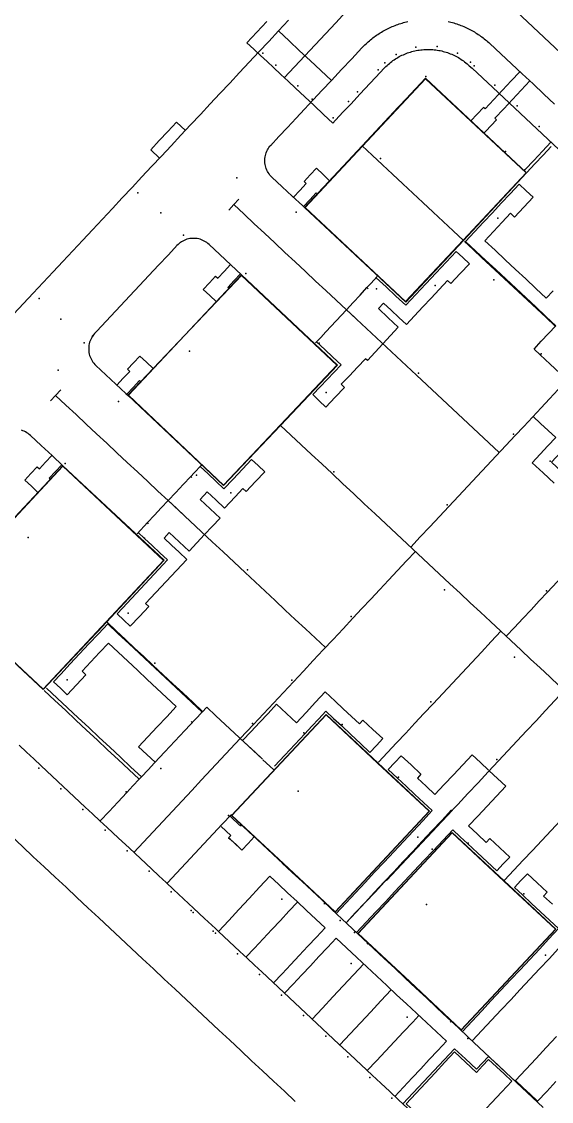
# Model space of a CAD drawing. Extents: x 0 to 368707, y -1 to 358204.
# Drawn here: x 368300.5 to 368335.6, y 357723.8 to 357795.4 of the extents above; entities that cross this region are included whole.
import ezdxf

# ---------------------------------------------------------------- set-up
doc = ezdxf.new("R2010")
doc.units = 0
doc.header["$MEASUREMENT"] = 0
for name, color, linetype in [('3D_LINES', 3, 'Continuous'), ('3D_Points', 1, 'Continuous'), ('PLOTS EXTERNAL LEVEL', 6, 'Continuous'), ('PLOTS FFL', 5, 'Continuous')]:
    doc.layers.add(name, color=color, linetype=linetype)

msp = doc.modelspace()

# ---------------------------------------------------------------- linework, layer by layer
at = {"layer": '3D_LINES'}
for points in [[(368317.89, 357791.638, 53.395), (368318.57, 357792.366, 53.393), (368319.251, 357793.094, 53.396), (368319.931, 357793.821, 53.394), (368320.611, 357794.549, 53.409), (368321.292, 357795.277, 53.413), (368321.972, 357796.005, 53.415)], [(368333.257, 357796.02, 53.757), (368333.985, 357795.338, 53.734), (368334.714, 357794.657, 53.751), (368335.443, 357793.976, 53.745), (368336.171, 357793.295, 53.74)], [(368316.726, 357795.372, 53.38), (368316.066, 357794.666, 53.376), (368315.406, 357793.96, 53.374), (368315.864, 357793.532, 53.372), (368316.322, 357793.104, 53.374), (368316.746, 357792.708, 53.371), (368317.17, 357792.312, 53.391), (368317.657, 357791.856, 53.396), (368318.144, 357791.401, 53.395), (368318.631, 357790.946, 53.405), (368319.249, 357790.368, 53.426), (368319.867, 357789.79, 53.428), (368320.486, 357789.211, 53.43), (368321.104, 357788.633, 53.426), (368321.28, 357788.821, 53.422), (368321.792, 357789.37, 53.433), (368322.305, 357789.918, 53.425), (368322.893, 357790.547, 53.441), (368323.576, 357791.277, 53.498), (368324.259, 357792.008, 53.487), (368324.481, 357792.246, 53.504), (368324.55, 357792.318, 53.501), (368324.621, 357792.388, 53.488), (368324.693, 357792.456, 53.487), (368324.768, 357792.523, 53.487), (368324.843, 357792.588, 53.499), (368324.921, 357792.651, 53.509), (368325, 357792.711, 53.515), (368325.08, 357792.77, 53.545), (368325.162, 357792.827, 53.549), (368325.246, 357792.882, 53.541), (368325.33, 357792.935, 53.541), (368325.416, 357792.985, 53.532), (368325.503, 357793.034, 53.531), (368325.592, 357793.08, 53.539), (368325.681, 357793.124, 53.545), (368325.772, 357793.166, 53.541), (368325.863, 357793.206, 53.539), (368325.956, 357793.243, 53.529), (368326.049, 357793.278, 53.533), (368326.143, 357793.31, 53.532), (368326.238, 357793.341, 53.536), (368326.334, 357793.368, 53.602), (368326.431, 357793.394, 53.602), (368326.528, 357793.417, 53.605), (368326.625, 357793.438, 53.609), (368326.723, 357793.456, 53.614), (368326.822, 357793.471, 53.628), (368326.921, 357793.485, 53.633), (368327.02, 357793.495, 53.63), (368327.119, 357793.504, 53.63), (368327.219, 357793.51, 53.63), (368327.318, 357793.513, 53.64), (368327.418, 357793.514, 53.643), (368327.518, 357793.512, 53.644), (368327.617, 357793.508, 53.646), (368327.717, 357793.502, 53.648), (368327.816, 357793.492, 53.654), (368327.915, 357793.481, 53.654), (368328.014, 357793.467, 53.693), (368328.112, 357793.45, 53.691), (368328.21, 357793.432, 53.695), (368328.308, 357793.41, 53.7), (368328.405, 357793.386, 53.701), (368328.501, 357793.36, 53.694), (368328.596, 357793.332, 53.692), (368328.691, 357793.301, 53.692), (368328.785, 357793.267, 53.693), (368328.878, 357793.232, 53.691), (368328.971, 357793.194, 53.679), (368329.062, 357793.154, 53.7), (368329.152, 357793.111, 53.708), (368329.241, 357793.066, 53.707), (368329.329, 357793.02, 53.71), (368329.416, 357792.97, 53.715), (368329.502, 357792.919, 53.716), (368329.586, 357792.866, 53.718), (368329.669, 357792.81, 53.72), (368329.75, 357792.753, 53.72), (368329.83, 357792.693, 53.722), (368329.909, 357792.632, 53.723), (368329.986, 357792.568, 53.723), (368330.061, 357792.503, 53.729), (368330.135, 357792.436, 53.729), (368330.317, 357792.266, 53.734), (368331.002, 357791.625, 53.737), (368331.686, 357790.985, 53.744), (368332.417, 357790.302, 53.763), (368333.147, 357789.619, 53.773), (368333.878, 357788.936, 53.76), (368334.608, 357788.254, 53.77), (368335.339, 357787.571, 53.784), (368336.069, 357786.888, 53.801)], [(368318.166, 357795.448, 53.379), (368317.503, 357794.738, 53.376), (368318.204, 357794.083, 53.372), (368318.905, 357793.427, 53.395), (368319.606, 357792.771, 53.392), (368320.308, 357792.116, 53.398), (368321.009, 357791.46, 53.423), (368321.679, 357792.177, 53.423), (368322.35, 357792.894, 53.422), (368323.02, 357793.611, 53.499), (368323.088, 357793.683, 53.513), (368323.158, 357793.754, 53.509), (368323.229, 357793.824, 53.506), (368323.301, 357793.892, 53.506), (368323.373, 357793.959, 53.499), (368323.448, 357794.025, 53.497), (368323.523, 357794.09, 53.5), (368323.599, 357794.154, 53.5), (368323.676, 357794.216, 53.496), (368323.754, 357794.277, 53.501), (368323.834, 357794.337, 53.51), (368323.914, 357794.395, 53.507), (368323.995, 357794.452, 53.509), (368324.077, 357794.508, 53.52), (368324.16, 357794.562, 53.524), (368324.244, 357794.615, 53.53), (368324.329, 357794.666, 53.53), (368324.414, 357794.717, 53.532), (368324.501, 357794.765, 53.532), (368324.588, 357794.813, 53.532), (368324.676, 357794.858, 53.532), (368324.765, 357794.903, 53.54), (368324.854, 357794.946, 53.537), (368324.944, 357794.987, 53.547), (368325.035, 357795.027, 53.548), (368325.127, 357795.065, 53.548), (368325.219, 357795.102, 53.536), (368325.312, 357795.138, 53.536), (368325.405, 357795.171, 53.548), (368325.499, 357795.204, 53.549), (368325.593, 357795.234, 53.549), (368325.688, 357795.263, 53.547), (368325.783, 357795.291, 53.559), (368325.879, 357795.317, 53.57), (368325.975, 357795.341, 53.569), (368326.072, 357795.364, 53.568)], [(368328.728, 357795.366, 53.727), (368328.825, 357795.343, 53.727), (368328.921, 357795.319, 53.727), (368329.016, 357795.293, 53.726), (368329.112, 357795.265, 53.729), (368329.207, 357795.236, 53.728), (368329.301, 357795.206, 53.734), (368329.395, 357795.174, 53.735), (368329.488, 357795.14, 53.736), (368329.581, 357795.105, 53.735), (368329.673, 357795.068, 53.734), (368329.765, 357795.03, 53.73), (368329.855, 357794.99, 53.726), (368329.946, 357794.948, 53.727), (368330.035, 357794.906, 53.727), (368330.124, 357794.861, 53.725), (368330.212, 357794.816, 53.725), (368330.299, 357794.769, 53.729), (368330.386, 357794.72, 53.729), (368330.471, 357794.67, 53.721), (368330.556, 357794.618, 53.72), (368330.64, 357794.566, 53.722), (368330.723, 357794.511, 53.722), (368330.806, 357794.456, 53.721), (368330.887, 357794.399, 53.721), (368330.967, 357794.341, 53.721), (368331.046, 357794.281, 53.717), (368331.125, 357794.22, 53.726), (368331.202, 357794.158, 53.724), (368331.278, 357794.095, 53.723), (368331.353, 357794.03, 53.723), (368331.428, 357793.964, 53.72), (368331.501, 357793.897, 53.722), (368332.215, 357793.229, 53.739), (368332.929, 357792.561, 53.758), (368333.644, 357791.893, 53.759), (368334.358, 357791.225, 53.748), (368335.072, 357790.558, 53.757), (368335.787, 357789.89, 53.753)], [(368299.986, 357776.002, 53.139), (368300.626, 357776.687, 53.144), (368301.266, 357777.371, 53.148), (368301.921, 357778.071, 53.143), (368302.575, 357778.771, 53.122), (368303.23, 357779.472, 53.145), (368303.885, 357780.172, 53.167), (368304.539, 357780.872, 53.189), (368305.194, 357781.572, 53.262), (368305.848, 357782.272, 53.242), (368306.503, 357782.973, 53.24), (368307.158, 357783.673, 53.265), (368307.812, 357784.373, 53.273), (368308.458, 357785.064, 53.274), (368309.104, 357785.755, 53.279), (368309.75, 357786.446, 53.297), (368310.396, 357787.137, 53.296), (368311.042, 357787.828, 53.374), (368311.688, 357788.519, 53.374), (368312.334, 357789.21, 53.361), (368312.981, 357789.901, 53.357), (368313.627, 357790.592, 53.349), (368314.273, 357791.283, 53.34), (368314.919, 357791.974, 53.357), (368315.565, 357792.665, 53.37), (368316.211, 357793.356, 53.374), (368316.857, 357794.047, 53.373), (368317.503, 357794.738, 53.376)], [(368327.23, 357791.599, 53.654), (368326.633, 357790.96, 53.613), (368326.035, 357790.32, 53.566), (368325.438, 357789.681, 53.555), (368324.84, 357789.042, 53.535), (368324.243, 357788.403, 53.53), (368323.645, 357787.764, 53.513), (368323.047, 357787.125, 53.526), (368323.717, 357786.498, 53.525), (368324.387, 357785.872, 53.55), (368325.057, 357785.246, 53.575), (368325.727, 357784.62, 53.581), (368326.397, 357783.993, 53.619), (368327.067, 357783.367, 53.655), (368327.736, 357782.741, 53.67), (368328.406, 357782.115, 53.659), (368329.076, 357781.488, 53.652), (368329.746, 357780.862, 53.643), (368330.344, 357781.501, 53.619), (368330.941, 357782.14, 53.625), (368331.539, 357782.78, 53.617), (368332.136, 357783.419, 53.602), (368332.734, 357784.058, 53.67), (368333.331, 357784.697, 53.69), (368333.929, 357785.336, 53.632)], [(368333.486, 357792.04, 53.757), (368332.91, 357791.424, 53.762), (368332.333, 357790.807, 53.755), (368331.757, 357790.191, 53.719), (368331.18, 357789.574, 53.7), (368331.071, 357789.676, 53.692), (368330.656, 357789.232, 53.68), (368330.241, 357788.788, 53.672)], [(368316.964, 357787.134, 53.414), (368317.531, 357787.74, 53.4), (368318.098, 357788.346, 53.418), (368318.664, 357788.952, 53.419), (368319.231, 357789.558, 53.424), (368319.797, 357790.164, 53.424), (368320.403, 357790.812, 53.421), (368321.009, 357791.46, 53.423)], [(368331.128, 357787.98, 53.629), (368331.23, 357788.09, 53.636), (368331.589, 357788.473, 53.647), (368331.947, 357788.857, 53.656), (368331.838, 357788.959, 53.659), (368332.414, 357789.576, 53.723), (368332.991, 357790.193, 53.762), (368333.567, 357790.809, 53.75), (368334.144, 357791.426, 53.745)], [(368311.337, 357788.143, 53.374), (368310.748, 357788.694, 53.342), (368310.179, 357788.085, 53.309), (368309.61, 357787.477, 53.302), (368309.042, 357786.868, 53.299), (368309.63, 357786.317, 53.297)], [(368333.785, 357785.498, 53.655), (368333.833, 357785.548, 53.66), (368334.403, 357786.159, 53.696), (368334.974, 357786.769, 53.723), (368335.544, 357787.379, 53.814)], [(368319.226, 357783.035, 53.597), (368319.089, 357783.163, 53.596), (368318.416, 357783.791, 53.594), (368317.744, 357784.42, 53.479), (368317.071, 357785.049, 53.433), (368317.001, 357785.119, 53.434), (368316.937, 357785.192, 53.435), (368316.877, 357785.27, 53.434), (368316.822, 357785.352, 53.435), (368316.773, 357785.437, 53.419), (368316.729, 357785.525, 53.418), (368316.692, 357785.615, 53.414), (368316.66, 357785.708, 53.396), (368316.635, 357785.803, 53.391), (368316.615, 357785.899, 53.391), (368316.603, 357785.997, 53.391), (368316.596, 357786.095, 53.391), (368316.596, 357786.193, 53.391), (368316.602, 357786.291, 53.39), (368316.615, 357786.388, 53.391), (368316.634, 357786.484, 53.412), (368316.659, 357786.579, 53.412), (368316.691, 357786.672, 53.412), (368316.728, 357786.763, 53.413), (368316.772, 357786.851, 53.414), (368316.821, 357786.936, 53.414), (368316.875, 357787.018, 53.413), (368316.935, 357787.096, 53.413), (368316.999, 357787.17, 53.408)], [(368333.943, 357785.351, 53.629), (368334.48, 357785.926, 53.682), (368335.017, 357786.5, 53.728), (368335.554, 357787.075, 53.819)], [(368319.152, 357783.104, 53.597), (368319.575, 357783.557, 53.603), (368319.999, 357784.01, 53.592), (368320.072, 357783.941, 53.591), (368320.481, 357784.38, 53.581), (368320.891, 357784.818, 53.557), (368320.453, 357785.228, 53.567), (368320.015, 357785.638, 53.564), (368319.605, 357785.199, 53.559), (368319.195, 357784.761, 53.558), (368319.341, 357784.624, 53.569), (368318.918, 357784.172, 53.591), (368318.494, 357783.719, 53.597)], [(368335.691, 357777.53, 53.788), (368335.231, 357777.038, 53.775), (368334.553, 357777.672, 53.76), (368333.875, 357778.306, 53.651), (368333.197, 357778.94, 53.661), (368332.519, 357779.573, 53.648), (368331.841, 357780.207, 53.655), (368331.164, 357780.841, 53.613), (368331.737, 357781.454, 53.626), (368332.31, 357782.068, 53.615), (368332.863, 357782.658, 53.602), (368333.129, 357782.41, 53.606), (368333.743, 357783.067, 53.739), (368334.358, 357783.725, 53.753), (368333.896, 357784.156, 53.742), (368333.435, 357784.588, 53.697), (368332.844, 357783.956, 53.674), (368332.254, 357783.325, 53.602), (368331.663, 357782.693, 53.615), (368331.072, 357782.061, 53.624), (368330.482, 357781.43, 53.618), (368329.891, 357780.798, 53.642), (368330.556, 357780.177, 53.627), (368331.22, 357779.556, 53.638), (368331.884, 357778.935, 53.647), (368332.548, 357778.314, 53.653), (368333.212, 357777.693, 53.655), (368333.877, 357777.072, 53.652), (368334.541, 357776.451, 53.698), (368335.205, 357775.831, 53.724), (368335.869, 357775.21, 53.727)], [(368314.206, 357782.868, 53.36), (368314.547, 357783.233, 53.391), (368314.889, 357783.598, 53.397)], [(368322.008, 357776.258, 53.588), (368322.556, 357775.746, 53.567), (368323.103, 357775.234, 53.573), (368322.55, 357775.752, 53.567), (368321.996, 357776.27, 53.593), (368321.319, 357776.903, 53.612), (368320.642, 357777.536, 53.591), (368319.965, 357778.169, 53.56), (368319.287, 357778.802, 53.479), (368318.61, 357779.435, 53.532), (368317.933, 357780.068, 53.549), (368317.256, 357780.701, 53.56), (368316.579, 357781.334, 53.555), (368315.902, 357781.967, 53.445), (368315.225, 357782.6, 53.425), (368314.547, 357783.233, 53.391)], [(368315.059, 357778.58, 53.449), (368314.34, 357779.251, 53.433), (368313.622, 357779.923, 53.359), (368312.904, 357780.595, 53.343), (368312.83, 357780.659, 53.345), (368312.752, 357780.719, 53.345), (368312.67, 357780.773, 53.344), (368312.585, 357780.822, 53.342), (368312.497, 357780.866, 53.339), (368312.407, 357780.903, 53.34), (368312.314, 357780.935, 53.34), (368312.219, 357780.96, 53.337), (368312.122, 357780.979, 53.336), (368312.025, 357780.992, 53.338), (368311.927, 357780.998, 53.33), (368311.829, 357780.998, 53.331), (368311.731, 357780.991, 53.33), (368311.634, 357780.979, 53.329), (368311.537, 357780.959, 53.329), (368311.443, 357780.934, 53.325), (368311.35, 357780.902, 53.33), (368311.34, 357780.898, 53.33), (368311.259, 357780.865, 53.332), (368311.171, 357780.821, 53.332), (368311.086, 357780.772, 53.332), (368311.022, 357780.729, 53.332), (368311.005, 357780.717, 53.332), (368310.927, 357780.657, 53.33), (368310.853, 357780.593, 53.33), (368310.784, 357780.523, 53.331)], [(368305.153, 357774.5, 53.202), (368305.783, 357775.173, 53.196), (368306.412, 357775.847, 53.195), (368307.041, 357776.52, 53.218), (368307.671, 357777.193, 53.238), (368308.3, 357777.866, 53.342), (368308.93, 357778.54, 53.341), (368309.559, 357779.213, 53.321), (368310.189, 357779.886, 53.323), (368310.818, 357780.56, 53.331)], [(368323.976, 357778.388, 53.594), (368324.628, 357777.779, 53.592), (368325.279, 357777.17, 53.6), (368325.93, 357776.561, 53.616), (368326.599, 357777.276, 53.601), (368327.267, 357777.991, 53.586), (368327.935, 357778.706, 53.597), (368328.604, 357779.421, 53.599), (368329.272, 357780.135, 53.636), (368329.71, 357779.726, 53.629), (368330.149, 357779.316, 53.634), (368329.534, 357778.659, 53.607), (368328.919, 357778.001, 53.598), (368328.7, 357778.206, 53.601), (368328.146, 357777.613, 53.599), (368327.603, 357777.032, 53.598), (368327.06, 357776.451, 53.613), (368326.516, 357775.87, 53.628), (368325.973, 357775.289, 53.611), (368325.468, 357775.761, 53.615), (368324.963, 357776.234, 53.612), (368324.458, 357776.706, 53.6), (368324.116, 357776.341, 53.602), (368324.774, 357775.726, 53.635), (368325.431, 357775.112, 53.63), (368324.919, 357774.564, 53.636), (368324.407, 357774.016, 53.586), (368323.9, 357773.462, 53.569), (368323.394, 357772.909, 53.491), (368323.272, 357773.023, 53.489), (368322.736, 357772.46, 53.487), (368322.2, 357771.897, 53.483), (368321.664, 357771.334, 53.45), (368321.882, 357771.127, 53.455), (368321.261, 357770.475, 53.464), (368320.641, 357769.823, 53.453), (368320.206, 357770.237, 53.449), (368319.771, 357770.65, 53.449), (368320.256, 357771.16, 53.452), (368320.72, 357771.648, 53.47), (368321.185, 357772.136, 53.475), (368321.649, 357772.624, 53.482), (368321.109, 357773.129, 53.466), (368320.568, 357773.635, 53.453), (368320.028, 357774.14, 53.452)], [(368329.819, 357780.794, 53.64), (368330.396, 357780.254, 53.634), (368330.973, 357779.715, 53.629), (368331.551, 357779.175, 53.648), (368332.128, 357778.635, 53.649), (368332.745, 357778.058, 53.655), (368333.363, 357777.481, 53.639), (368333.981, 357776.903, 53.652), (368334.598, 357776.326, 53.697), (368335.216, 357775.749, 53.723), (368335.833, 357775.171, 53.718)], [(368314.986, 357778.648, 53.451), (368314.562, 357778.195, 53.434), (368314.139, 357777.742, 53.438), (368314.212, 357777.674, 53.44), (368313.802, 357777.236, 53.437), (368313.393, 357776.797, 53.439), (368312.954, 357777.207, 53.447), (368312.516, 357777.617, 53.435), (368312.926, 357778.055, 53.436), (368313.335, 357778.493, 53.434), (368313.481, 357778.357, 53.447), (368313.905, 357778.81, 53.433), (368314.328, 357779.263, 53.433)], [(368323.435, 357777.662, 53.588), (368323.362, 357777.731, 53.591), (368323.618, 357778.004, 53.587), (368324.045, 357778.461, 53.596)], [(368321.996, 357776.27, 53.592), (368322.451, 357776.757, 53.579), (368322.907, 357777.244, 53.552), (368323.362, 357777.731, 53.59)], [(368320.642, 357774.797, 53.479), (368321.325, 357775.528, 53.539), (368322.008, 357776.258, 53.587), (368322.669, 357775.64, 53.566), (368323.331, 357775.022, 53.581), (368323.992, 357774.403, 53.59), (368324.654, 357773.785, 53.597), (368325.315, 357773.167, 53.61), (368325.976, 357772.548, 53.623), (368326.638, 357771.93, 53.625), (368327.323, 357771.289, 53.625), (368328.008, 357770.649, 53.63), (368328.693, 357770.008, 53.655), (368329.378, 357769.368, 53.661), (368330.064, 357768.727, 53.79), (368330.749, 357768.087, 53.803), (368331.434, 357767.446, 53.812), (368332.119, 357766.806, 53.819)], [(368338.075, 357770.248, 53.718), (368337.427, 357770.854, 53.72), (368336.779, 357771.46, 53.722), (368336.131, 357772.066, 53.721), (368335.482, 357772.672, 53.711), (368334.834, 357773.278, 53.715), (368334.423, 357773.663, 53.7), (368334.904, 357774.178, 53.706), (368335.386, 357774.693, 53.711), (368335.867, 357775.208, 53.727)], [(368305.342, 357774.7, 53.209), (368305.277, 357774.626, 53.206), (368305.217, 357774.548, 53.204), (368305.163, 357774.467, 53.202), (368305.114, 357774.382, 53.202), (368305.071, 357774.294, 53.203), (368305.033, 357774.203, 53.201), (368305.002, 357774.11, 53.197), (368304.976, 357774.015, 53.201), (368304.974, 357774.005, 53.201), (368304.957, 357773.919, 53.201), (368304.945, 357773.821, 53.254), (368304.938, 357773.723, 53.254), (368304.938, 357773.625, 53.253), (368304.945, 357773.527, 53.253), (368304.958, 357773.43, 53.254), (368304.977, 357773.334, 53.253), (368305.002, 357773.239, 53.253), (368305.034, 357773.146, 53.255), (368305.072, 357773.055, 53.258), (368305.115, 357772.967, 53.256), (368305.164, 357772.882, 53.257), (368305.219, 357772.801, 53.257), (368305.279, 357772.723, 53.265), (368305.344, 357772.649, 53.265), (368305.413, 357772.58, 53.265), (368306.078, 357771.959, 53.365), (368306.742, 357771.337, 53.422), (368307.407, 357770.716, 53.446), (368307.568, 357770.565, 53.445)], [(368320.642, 357774.797, 53.48), (368320.301, 357774.432, 53.454), (368319.959, 357774.067, 53.452)], [(368307.462, 357770.665, 53.447), (368307.885, 357771.118, 53.445), (368308.309, 357771.571, 53.447), (368308.382, 357771.502, 53.443), (368308.791, 357771.941, 53.423), (368309.201, 357772.379, 53.408), (368308.763, 357772.789, 53.418), (368308.325, 357773.198, 53.404), (368307.915, 357772.76, 53.422), (368307.505, 357772.322, 53.415), (368307.651, 357772.186, 53.426), (368307.228, 357771.733, 53.433), (368306.804, 357771.28, 53.427)], [(368336.599, 357771.598, 53.73), (368336.028, 357770.987, 53.726), (368335.457, 357770.376, 53.722), (368334.886, 357769.766, 53.788), (368334.316, 357769.155, 53.792), (368333.745, 357768.544, 53.798), (368333.174, 357767.934, 53.793), (368332.547, 357767.264, 53.818), (368331.921, 357766.593, 53.817), (368331.294, 357765.923, 53.801), (368330.668, 357765.253, 53.828), (368330.042, 357764.583, 53.802), (368329.415, 357763.913, 53.81), (368328.789, 357763.243, 53.801), (368328.158, 357762.568, 53.798), (368327.526, 357761.893, 53.782), (368326.895, 357761.218, 53.823), (368326.264, 357760.542, 53.829)], [(368302.407, 357770.223, 53.24), (368302.748, 357770.588, 53.231), (368303.09, 357770.953, 53.221)], [(368310.197, 357763.624, 53.616), (368310.745, 357763.112, 53.611), (368311.293, 357762.6, 53.609), (368310.745, 357763.112, 53.611), (368310.197, 357763.624, 53.616), (368309.52, 357764.257, 53.523), (368308.843, 357764.89, 53.518), (368308.166, 357765.523, 53.439), (368307.489, 357766.156, 53.438), (368306.811, 357766.79, 53.45), (368306.134, 357767.423, 53.44), (368305.457, 357768.056, 53.436), (368304.78, 357768.689, 53.368), (368304.103, 357769.322, 53.324), (368303.425, 357769.955, 53.24), (368302.748, 357770.588, 53.231)], [(368334.361, 357769.203, 53.794), (368334.86, 357768.737, 53.8), (368335.359, 357768.27, 53.79), (368335.858, 357767.803, 53.798), (368335.338, 357767.247, 53.803), (368334.818, 357766.691, 53.802), (368334.298, 357766.134, 53.811), (368335.021, 357765.458, 53.847), (368335.745, 357764.781, 53.844)], [(368303.235, 357765.93, 53.643), (368302.517, 357766.602, 53.5), (368301.798, 357767.274, 53.397), (368301.08, 357767.945, 53.362), (368301.006, 357768.01, 53.36), (368300.928, 357768.069, 53.352), (368300.847, 357768.124, 53.352), (368300.762, 357768.173, 53.351), (368300.674, 357768.216, 53.337), (368300.583, 357768.254, 53.322), (368300.49, 357768.285, 53.315)], [(368336.094, 357751.352, 53.795), (368335.461, 357751.944, 53.809), (368334.827, 357752.536, 53.81), (368334.194, 357753.128, 53.824), (368333.561, 357753.72, 53.826), (368332.889, 357754.348, 53.827), (368332.217, 357754.977, 53.824), (368331.545, 357755.605, 53.826), (368330.873, 357756.233, 53.818), (368330.201, 357756.862, 53.829), (368329.529, 357757.49, 53.826), (368328.857, 357758.118, 53.829), (368328.148, 357758.781, 53.832), (368327.439, 357759.444, 53.822), (368326.73, 357760.107, 53.808), (368326.021, 357760.769, 53.812), (368325.312, 357761.432, 53.765), (368324.603, 357762.095, 53.706), (368323.894, 357762.758, 53.585), (368323.185, 357763.421, 53.59), (368322.476, 357764.084, 53.6), (368321.767, 357764.746, 53.63), (368321.058, 357765.409, 53.619), (368320.374, 357766.049, 53.603), (368319.69, 357766.688, 53.551), (368319.006, 357767.328, 53.54), (368318.322, 357767.967, 53.51), (368317.638, 357768.607, 53.489)], [(368303.161, 357766, 53.643), (368302.744, 357765.554, 53.643), (368302.328, 357765.108, 53.641), (368302.401, 357765.04, 53.641), (368301.991, 357764.602, 53.598), (368301.581, 357764.164, 53.55), (368301.143, 357764.573, 53.55), (368300.705, 357764.983, 53.533), (368301.114, 357765.421, 53.576), (368301.524, 357765.86, 53.606), (368301.67, 357765.723, 53.619), (368302.087, 357766.169, 53.605), (368302.504, 357766.614, 53.495)], [(368336.277, 357765.515, 53.846), (368335.57, 357766.177, 53.797), (368336.21, 357766.861, 53.811)], [(368308.216, 357761.506, 53.645), (368308.628, 357761.122, 53.639), (368309.138, 357760.645, 53.639), (368309.648, 357760.168, 53.648), (368310.158, 357759.691, 53.638), (368309.563, 357759.054, 53.631), (368308.967, 357758.417, 53.653), (368308.372, 357757.78, 53.625), (368307.777, 357757.143, 53.633), (368307.181, 357756.506, 53.63), (368306.817, 357756.116, 53.653), (368307.255, 357755.707, 53.639), (368307.693, 357755.297, 53.64), (368308.308, 357755.954, 53.631), (368308.923, 357756.612, 53.633), (368308.703, 357756.817, 53.633), (368309.385, 357757.546, 53.637), (368310.067, 357758.275, 53.654), (368310.749, 357759.004, 53.667), (368311.43, 357759.733, 53.691), (368310.929, 357760.202, 53.643), (368310.428, 357760.671, 53.612), (368309.927, 357761.139, 53.608), (368310.268, 357761.504, 53.605), (368310.926, 357760.89, 53.625), (368311.584, 357760.275, 53.639), (368312.096, 357760.822, 53.623), (368312.608, 357761.37, 53.613), (368313.12, 357761.918, 53.504), (368313.632, 357762.466, 53.493), (368312.975, 357763.081, 53.486), (368312.318, 357763.695, 53.485), (368312.792, 357764.203, 53.484), (368313.365, 357763.668, 53.498), (368313.939, 357763.132, 53.492), (368314.289, 357763.506, 53.478), (368314.639, 357763.881, 53.469), (368315.151, 357764.429, 53.47), (368315.37, 357764.224, 53.468), (368315.985, 357764.881, 53.486), (368316.599, 357765.539, 53.497), (368316.161, 357765.948, 53.501), (368315.723, 357766.358, 53.497), (368315.114, 357765.707, 53.488), (368314.505, 357765.055, 53.465), (368313.896, 357764.404, 53.461), (368313.368, 357764.898, 53.458), (368312.839, 357765.391, 53.474), (368312.311, 357765.885, 53.458)], [(368311.77, 357765.159, 53.478), (368311.697, 357765.228, 53.462), (368311.91, 357765.455, 53.457), (368312.38, 357765.958, 53.46)], [(368310.197, 357763.625, 53.616), (368310.697, 357764.159, 53.554), (368311.197, 357764.693, 53.485), (368311.697, 357765.228, 53.46)], [(368308.831, 357762.164, 53.618), (368309.286, 357762.651, 53.615), (368309.741, 357763.138, 53.621), (368310.197, 357763.625, 53.616), (368310.924, 357762.944, 53.603), (368311.652, 357762.264, 53.607), (368312.38, 357761.584, 53.563), (368313.108, 357760.903, 53.614), (368313.835, 357760.223, 53.626), (368314.563, 357759.543, 53.679), (368315.291, 357758.862, 53.695), (368315.956, 357758.24, 53.694), (368316.621, 357757.618, 53.684), (368317.287, 357756.996, 53.666), (368317.952, 357756.374, 53.709), (368318.617, 357755.753, 53.811), (368319.282, 357755.131, 53.825), (368319.948, 357754.509, 53.83), (368320.613, 357753.887, 53.835)], [(368332.581, 357754.637, 53.826), (368333.128, 357755.223, 53.827), (368333.676, 357755.808, 53.813), (368334.224, 357756.394, 53.81), (368334.771, 357756.98, 53.813), (368335.319, 357757.566, 53.81), (368335.959, 357758.251, 53.806), (368336.599, 357758.935, 53.81), (368337.24, 357759.62, 53.835), (368337.88, 357760.305, 53.83), (368338.52, 357760.99, 53.825), (368339.16, 357761.674, 53.828), (368339.8, 357762.359, 53.832)], [(368308.904, 357762.095, 53.618), (368308.831, 357762.164, 53.619), (368308.148, 357761.433, 53.646)], [(368312.445, 357749.616, 53.809), (368312.749, 357749.941, 53.809), (368313.364, 357749.366, 53.824), (368313.979, 357748.792, 53.852), (368314.593, 357748.217, 53.859), (368315.208, 357747.642, 53.855), (368315.823, 357747.067, 53.853), (368316.438, 357746.492, 53.829), (368315.951, 357746.948, 53.845), (368315.464, 357747.403, 53.853), (368314.977, 357747.858, 53.854), (368315.413, 357748.325, 53.851), (368315.85, 357748.792, 53.851), (368316.511, 357749.499, 53.852), (368317.172, 357750.206, 53.84), (368317.833, 357750.913, 53.843), (368318.494, 357751.62, 53.86), (368319.151, 357752.323, 53.858), (368319.807, 357753.025, 53.831), (368320.464, 357753.727, 53.836), (368321.121, 357754.43, 53.822), (368321.777, 357755.132, 53.838), (368322.434, 357755.835, 53.82), (368323.025, 357756.466, 53.834), (368323.615, 357757.098, 53.844), (368324.206, 357757.73, 53.815), (368324.797, 357758.362, 53.81), (368325.387, 357758.994, 53.81), (368325.978, 357759.625, 53.799), (368326.569, 357760.257, 53.808)], [(368299.98, 357752.926, 53.65), (368300.659, 357752.292, 53.686), (368301.293, 357751.699, 53.66), (368301.927, 357751.106, 53.654), (368302.525, 357751.745, 53.651), (368303.122, 357752.384, 53.645), (368303.72, 357753.023, 53.649), (368304.317, 357753.663, 53.674), (368304.915, 357754.302, 53.678), (368305.512, 357754.941, 53.676), (368306.11, 357755.58, 53.661), (368305.512, 357754.941, 53.676), (368304.915, 357754.302, 53.678), (368304.317, 357753.663, 53.674), (368303.72, 357753.023, 53.649), (368303.122, 357752.384, 53.645), (368302.525, 357751.745, 53.651), (368301.927, 357751.106, 53.654), (368301.257, 357751.732, 53.66), (368300.587, 357752.358, 53.688), (368299.917, 357752.985, 53.65)], [(368309.338, 357746.292, 53.871), (368308.79, 357746.805, 53.873), (368308.242, 357747.317, 53.86), (368308.857, 357747.974, 53.853), (368309.471, 357748.632, 53.842), (368310.102, 357749.307, 53.845), (368310.733, 357749.981, 53.7), (368310.091, 357750.581, 53.713), (368309.449, 357751.181, 53.717), (368308.807, 357751.782, 53.703), (368308.166, 357752.382, 53.688), (368307.524, 357752.982, 53.684), (368306.882, 357753.582, 53.671), (368306.24, 357754.182, 53.674), (368305.659, 357753.56, 53.666), (368305.078, 357752.939, 53.66), (368304.497, 357752.317, 53.661), (368304.753, 357752.078, 53.661), (368304.138, 357751.421, 53.646), (368303.523, 357750.763, 53.645), (368303.067, 357751.19, 53.656), (368302.61, 357751.617, 53.649), (368303.096, 357752.136, 53.645), (368303.716, 357752.8, 53.652), (368304.337, 357753.464, 53.658), (368304.958, 357754.128, 53.678), (368305.578, 357754.792, 53.672), (368306.199, 357755.456, 53.659), (368306.893, 357754.807, 53.661), (368307.587, 357754.158, 53.665), (368308.281, 357753.509, 53.7), (368308.975, 357752.86, 53.695), (368309.669, 357752.212, 53.713), (368310.363, 357751.563, 53.711), (368311.057, 357750.914, 53.701), (368311.751, 357750.265, 53.692), (368312.445, 357749.616, 53.807)], [(368306.16, 357755.56, 53.661), (368306.767, 357754.993, 53.674), (368307.374, 357754.426, 53.658), (368307.98, 357753.859, 53.673), (368308.587, 357753.291, 53.702), (368309.194, 357752.724, 53.702), (368309.851, 357752.11, 53.711), (368310.508, 357751.496, 53.709), (368311.165, 357750.881, 53.7), (368311.822, 357750.267, 53.69), (368312.479, 357749.653, 53.808)], [(368332.228, 357754.966, 53.824), (368331.586, 357754.28, 53.823), (368330.945, 357753.593, 53.825), (368330.303, 357752.907, 53.825), (368329.661, 357752.22, 53.835), (368329.019, 357751.534, 53.857), (368328.378, 357750.848, 53.86), (368327.736, 357750.161, 53.846), (368327.132, 357749.516, 53.839), (368326.529, 357748.87, 53.834), (368325.926, 357748.225, 53.818), (368325.322, 357747.58, 53.826), (368324.719, 357746.934, 53.845), (368324.116, 357746.289, 53.851)], [(368302, 357751.038, 53.658), (368302.698, 357750.385, 53.654), (368303.396, 357749.732, 53.671), (368304.094, 357749.08, 53.769), (368304.792, 357748.427, 53.793), (368305.49, 357747.774, 53.808), (368306.188, 357747.122, 53.833), (368306.887, 357746.469, 53.821), (368307.585, 357745.817, 53.84), (368308.283, 357745.164, 53.837), (368308.43, 357745.321, 53.852), (368307.731, 357745.974, 53.838), (368307.033, 357746.626, 53.821), (368306.335, 357747.279, 53.829), (368305.637, 357747.932, 53.81), (368304.939, 357748.584, 53.793), (368304.241, 357749.237, 53.763), (368303.543, 357749.889, 53.672), (368302.845, 357750.542, 53.652), (368302.147, 357751.195, 53.658)], [(368317.249, 357746.042, 53.834), (368317.916, 357746.756, 53.842), (368318.583, 357747.469, 53.846), (368319.25, 357748.183, 53.834), (368319.714, 357748.679, 53.854), (368320.179, 357749.176, 53.837), (368320.643, 357749.673, 53.839), (368321.154, 357749.195, 53.837), (368321.666, 357748.717, 53.834), (368322.298, 357748.126, 53.845), (368322.93, 357747.535, 53.83), (368323.561, 357746.944, 53.834), (368323.987, 357747.4, 53.828), (368324.413, 357747.856, 53.82), (368323.756, 357748.47, 53.825), (368323.098, 357749.085, 53.843), (368322.861, 357748.831, 53.842), (368322.327, 357749.331, 53.838), (368321.792, 357749.83, 53.828), (368321.258, 357750.33, 53.847), (368320.6, 357750.945, 53.826), (368319.964, 357750.264, 53.827), (368319.328, 357749.584, 53.826), (368318.692, 357748.903, 53.851), (368318.034, 357749.518, 53.827), (368317.377, 357750.132, 53.848), (368316.813, 357749.53, 53.85), (368316.25, 357748.927, 53.852), (368315.686, 357748.324, 53.85), (368315.123, 357747.722, 53.854)], [(368324.66, 357738.455, 53.8), (368325.334, 357739.176, 53.831), (368326.007, 357739.896, 53.813), (368326.68, 357740.616, 53.842), (368327.353, 357741.336, 53.833), (368328.027, 357742.056, 53.838), (368328.7, 357742.777, 53.841), (368329.373, 357743.497, 53.832), (368330.047, 357744.217, 53.828), (368330.72, 357744.937, 53.832), (368331.393, 357745.657, 53.841), (368332.067, 357746.378, 53.848), (368332.69, 357747.044, 53.851), (368333.312, 357747.71, 53.85), (368333.935, 357748.376, 53.84), (368334.558, 357749.043, 53.809), (368335.181, 357749.709, 53.807), (368335.804, 357750.375, 53.809), (368336.427, 357751.041, 53.796)], [(368311.723, 357748.991, 53.837), (368311.796, 357748.922, 53.835), (368312.138, 357749.287, 53.811), (368312.479, 357749.653, 53.807)], [(368308.43, 357745.321, 53.852), (368308.865, 357745.787, 53.859), (368309.301, 357746.253, 53.86), (368309.971, 357746.97, 53.877), (368310.642, 357747.687, 53.862), (368311.312, 357748.404, 53.844), (368311.982, 357749.121, 53.816)], [(368300.325, 357747.422, 53.779), (368300.812, 357746.966, 53.79), (368301.299, 357746.511, 53.797), (368301.786, 357746.056, 53.786), (368302.517, 357745.373, 53.8), (368303.247, 357744.69, 53.778), (368303.978, 357744.007, 53.797), (368304.708, 357743.324, 53.791), (368305.195, 357742.869, 53.814), (368305.682, 357742.413, 53.8), (368306.169, 357741.958, 53.791), (368306.9, 357741.275, 53.798), (368307.63, 357740.592, 53.779), (368308.361, 357739.909, 53.749), (368309.091, 357739.226, 53.767), (368309.578, 357738.771, 53.736), (368310.065, 357738.316, 53.737), (368310.552, 357737.861, 53.725), (368311.215, 357737.241, 53.721), (368311.878, 357736.621, 53.714), (368312.601, 357735.945, 53.715), (368313.324, 357735.269, 53.7), (368313.523, 357735.083, 53.707)], [(368307.926, 357740.316, 53.775), (368308.567, 357741.002, 53.791), (368309.208, 357741.687, 53.818), (368309.849, 357742.373, 53.828), (368310.49, 357743.059, 53.84), (368311.131, 357743.744, 53.839), (368311.772, 357744.43, 53.87), (368312.413, 357745.116, 53.869), (368313.054, 357745.801, 53.846), (368313.695, 357746.487, 53.821), (368314.336, 357747.173, 53.828), (368314.977, 357747.858, 53.853)], [(368321.324, 357736.278, 53.839), (368321.96, 357736.959, 53.817), (368322.597, 357737.639, 53.804), (368323.233, 357738.32, 53.813), (368323.87, 357739.001, 53.815), (368324.506, 357739.682, 53.832), (368325.143, 357740.363, 53.821), (368325.779, 357741.043, 53.847), (368326.416, 357741.724, 53.827), (368327.052, 357742.405, 53.827), (368327.689, 357743.086, 53.827), (368327.113, 357743.624, 53.82), (368326.537, 357744.163, 53.831), (368325.961, 357744.701, 53.834), (368325.385, 357745.239, 53.823), (368324.77, 357745.814, 53.854), (368325.196, 357746.27, 53.851), (368325.622, 357746.725, 53.846), (368326.28, 357746.111, 53.848), (368326.937, 357745.496, 53.85), (368326.7, 357745.242, 53.843), (368327.282, 357744.698, 53.853), (368327.865, 357744.153, 53.819), (368328.48, 357744.81, 53.839), (368329.094, 357745.468, 53.83), (368329.709, 357746.125, 53.823), (368330.324, 357746.783, 53.838), (368330.871, 357746.271, 53.851), (368331.419, 357745.758, 53.836)], [(368340.588, 357747.15, 53.801), (368339.959, 357746.477, 53.798), (368339.329, 357745.803, 53.811), (368338.699, 357745.129, 53.815), (368338.069, 357744.456, 53.835), (368337.44, 357743.782, 53.855), (368336.81, 357743.109, 53.858), (368336.18, 357742.435, 53.843), (368335.563, 357741.775, 53.839), (368334.946, 357741.114, 53.833), (368334.328, 357740.454, 53.822), (368333.711, 357739.794, 53.826), (368333.094, 357739.133, 53.832), (368332.476, 357738.473, 53.839)], [(368317.168, 357745.809, 53.824), (368316.474, 357746.458, 53.828)], [(368308.283, 357745.164, 53.837), (368307.871, 357744.724, 53.834), (368307.46, 357744.284, 53.836), (368306.873, 357743.656, 53.82), (368306.285, 357743.027, 53.821), (368305.698, 357742.399, 53.8)], [(368322.675, 357735.014, 53.851), (368323.31, 357735.694, 53.822), (368323.946, 357736.373, 53.777), (368324.581, 357737.053, 53.796), (368325.216, 357737.733, 53.807), (368325.852, 357738.412, 53.833), (368326.487, 357739.092, 53.829), (368327.123, 357739.771, 53.817), (368327.758, 357740.451, 53.826), (368328.399, 357741.137, 53.837), (368329.04, 357741.822, 53.846), (368329.534, 357741.36, 53.829), (368330.028, 357740.898, 53.822), (368330.672, 357740.297, 53.842), (368331.315, 357739.696, 53.837), (368331.958, 357739.094, 53.836), (368332.384, 357739.55, 53.839), (368332.81, 357740.005, 53.847), (368332.153, 357740.62, 53.839), (368331.495, 357741.235, 53.845), (368331.258, 357740.981, 53.847), (368330.676, 357741.525, 53.853), (368330.093, 357742.07, 53.842), (368330.708, 357742.728, 53.849), (368331.322, 357743.385, 53.838), (368331.937, 357744.042, 53.821), (368332.552, 357744.7, 53.842), (368332.004, 357745.212, 53.84), (368331.456, 357745.724, 53.836)], [(368328.961, 357743.129, 53.838), (368328.314, 357742.436, 53.851), (368327.667, 357741.744, 53.831), (368327.019, 357741.052, 53.823), (368326.39, 357740.378, 53.842), (368325.76, 357739.705, 53.817), (368325.13, 357739.031, 53.834), (368324.5, 357738.358, 53.808), (368323.871, 357737.684, 53.81), (368323.241, 357737.01, 53.81), (368322.611, 357736.337, 53.823), (368321.981, 357735.663, 53.852), (368322.619, 357736.339, 53.823), (368323.257, 357737.014, 53.81), (368323.895, 357737.69, 53.81), (368324.532, 357738.365, 53.808), (368325.17, 357739.041, 53.833), (368325.808, 357739.717, 53.816), (368326.446, 357740.392, 53.841), (368327.084, 357741.068, 53.823), (368327.722, 357741.743, 53.839), (368328.359, 357742.419, 53.852), (368328.997, 357743.094, 53.84)], [(368314.385, 357742.833, 53.849), (368313.781, 357742.186, 53.829), (368313.176, 357741.539, 53.836), (368312.571, 357740.892, 53.822), (368311.966, 357740.245, 53.811), (368311.361, 357739.598, 53.75), (368310.756, 357738.951, 53.741), (368310.151, 357738.304, 53.737)], [(368313.705, 357742.032, 53.828), (368314.338, 357741.44, 53.837), (368314.201, 357741.294, 53.837), (368314.311, 357741.191, 53.838), (368314.694, 357740.833, 53.831), (368315.078, 357740.474, 53.831), (368315.488, 357740.913, 53.834), (368315.897, 357741.351, 53.831), (368315.459, 357741.761, 53.839), (368315.021, 357742.17, 53.849), (368314.952, 357742.097, 53.845), (368314.32, 357742.689, 53.848), (368314.952, 357742.097, 53.845), (368315.021, 357742.17, 53.849), (368315.459, 357741.761, 53.839), (368315.897, 357741.351, 53.831), (368315.488, 357740.913, 53.834), (368315.078, 357740.474, 53.831), (368314.968, 357740.577, 53.828), (368314.311, 357741.191, 53.838), (368314.201, 357741.294, 53.837), (368314.338, 357741.44, 53.837), (368313.705, 357742.032, 53.828)], [(368315.091, 357742.174, 53.846), (368314.988, 357742.064, 53.842)], [(368299.825, 357741.387, 53.807), (368300.548, 357740.711, 53.809), (368301.27, 357740.035, 53.799), (368301.993, 357739.36, 53.804), (368302.716, 357738.684, 53.811), (368303.439, 357738.008, 53.811), (368304.162, 357737.332, 53.792), (368304.885, 357736.657, 53.807), (368305.607, 357735.981, 53.78), (368306.33, 357735.305, 53.777), (368307.053, 357734.629, 53.78), (368307.776, 357733.954, 53.767), (368308.499, 357733.278, 53.773), (368309.221, 357732.602, 53.77), (368309.944, 357731.926, 53.765), (368310.667, 357731.25, 53.763), (368311.39, 357730.575, 53.761), (368312.113, 357729.899, 53.76), (368312.836, 357729.223, 53.753), (368313.558, 357728.547, 53.746), (368314.281, 357727.872, 53.749), (368315.004, 357727.196, 53.746), (368315.727, 357726.52, 53.755), (368316.45, 357725.844, 53.752), (368317.173, 357725.169, 53.753), (368317.895, 357724.493, 53.752), (368318.618, 357723.817, 53.742)], [(368335.031, 357723.427, 53.934), (368334.325, 357724.088, 53.922), (368333.619, 357724.75, 53.887), (368332.913, 357725.411, 53.889), (368332.207, 357726.073, 53.929), (368331.501, 357726.734, 53.837), (368330.795, 357727.396, 53.859), (368330.089, 357728.057, 53.823), (368329.39, 357728.712, 53.821), (368328.691, 357729.367, 53.815), (368327.992, 357730.022, 53.805), (368327.293, 357730.677, 53.832), (368326.594, 357731.332, 53.831), (368325.895, 357731.987, 53.829), (368325.196, 357732.642, 53.843), (368324.497, 357733.297, 53.834), (368323.798, 357733.952, 53.848), (368323.099, 357734.607, 53.858), (368322.4, 357735.262, 53.823), (368321.701, 357735.917, 53.849), (368321.044, 357736.533, 53.824), (368320.386, 357737.149, 53.827), (368319.729, 357737.764, 53.817), (368319.072, 357738.38, 53.832), (368318.415, 357738.996, 53.821), (368317.757, 357739.612, 53.826)], [(368317.176, 357731.668, 53.689), (368317.745, 357732.277, 53.724), (368318.314, 357732.886, 53.749), (368318.883, 357733.495, 53.782), (368319.452, 357734.103, 53.798), (368320.021, 357734.712, 53.819), (368320.59, 357735.321, 53.822), (368319.97, 357735.9, 53.818), (368319.35, 357736.48, 53.846), (368318.73, 357737.059, 53.826), (368318.111, 357737.639, 53.839), (368317.524, 357738.187, 53.833), (368316.938, 357738.735, 53.842), (368316.255, 357738.005, 53.831), (368315.572, 357737.274, 53.793), (368314.889, 357736.544, 53.761), (368314.206, 357735.813, 53.714), (368313.523, 357735.083, 53.707)], [(368329.684, 357728.462, 53.837), (368330.321, 357729.142, 53.818), (368330.957, 357729.823, 53.813), (368331.594, 357730.504, 53.833), (368332.23, 357731.185, 53.836), (368332.867, 357731.866, 53.823), (368333.503, 357732.546, 53.834), (368334.14, 357733.227, 53.83), (368334.776, 357733.908, 53.844), (368335.413, 357734.589, 53.831), (368336.049, 357735.27, 53.847), (368335.453, 357735.827, 53.834), (368334.857, 357736.384, 53.836), (368334.261, 357736.941, 53.816), (368333.665, 357737.498, 53.79), (368333.131, 357737.998, 53.844), (368333.557, 357738.454, 53.825), (368333.983, 357738.909, 53.834), (368334.64, 357738.295, 53.82), (368335.298, 357737.68, 53.847), (368335.06, 357737.426, 53.842), (368335.643, 357736.882, 53.843)], [(368318.764, 357737.028, 53.837), (368318.195, 357736.419, 53.839), (368317.626, 357735.811, 53.816), (368317.057, 357735.202, 53.791), (368316.488, 357734.593, 53.742), (368315.918, 357733.984, 53.709), (368315.349, 357733.376, 53.691)], [(368320.616, 357737.007, 53.826), (368320.514, 357736.898, 53.826)], [(368338.55, 357736.627, 53.841), (368337.924, 357735.957, 53.827), (368337.298, 357735.288, 53.827), (368336.671, 357734.618, 53.842), (368336.045, 357733.948, 53.843), (368335.419, 357733.278, 53.852), (368334.784, 357732.599, 53.858), (368334.15, 357731.92, 53.911), (368333.515, 357731.241, 53.833), (368332.88, 357730.562, 53.835), (368332.246, 357729.883, 53.831), (368331.611, 357729.205, 53.849), (368330.976, 357728.526, 53.859), (368330.342, 357727.847, 53.849)], [(368313.523, 357735.083, 53.708), (368314.229, 357734.423, 53.687), (368314.935, 357733.763, 53.709), (368315.422, 357733.308, 53.693), (368315.909, 357732.852, 53.698), (368316.396, 357732.397, 53.704), (368317.126, 357731.714, 53.692), (368317.857, 357731.031, 53.69), (368318.587, 357730.348, 53.681), (368319.318, 357729.665, 53.685), (368320.048, 357728.983, 53.676), (368320.779, 357728.3, 53.696), (368321.509, 357727.617, 53.703), (368322.24, 357726.934, 53.705), (368322.97, 357726.251, 53.701), (368323.701, 357725.568, 53.704), (368324.285, 357725.022, 53.723), (368324.87, 357724.475, 53.725), (368325.454, 357723.929, 53.739), (368326.038, 357723.383, 53.745)], [(368325.211, 357724.156, 53.719), (368325.78, 357724.765, 53.732), (368326.349, 357725.374, 53.758), (368326.918, 357725.982, 53.768), (368327.487, 357726.591, 53.8), (368328.056, 357727.2, 53.813), (368328.626, 357727.809, 53.815), (368327.966, 357728.425, 53.805), (368327.306, 357729.042, 53.813), (368326.646, 357729.659, 53.826), (368325.986, 357730.276, 53.839), (368325.327, 357730.893, 53.822), (368324.667, 357731.51, 53.825), (368324.007, 357732.126, 53.841), (368323.347, 357732.743, 53.85), (368322.687, 357733.36, 53.845), (368322.004, 357733.999, 53.828), (368321.321, 357734.638, 53.825), (368320.752, 357734.029, 53.823), (368320.183, 357733.42, 53.792), (368319.613, 357732.812, 53.768), (368319.044, 357732.203, 53.757), (368318.475, 357731.594, 53.702), (368317.906, 357730.985, 53.677)], [(368323.451, 357734.358, 53.86), (368323.348, 357734.248, 53.847)], [(368323.147, 357732.93, 53.847), (368322.464, 357732.2, 53.834), (368321.781, 357731.47, 53.818), (368321.098, 357730.739, 53.778), (368320.415, 357730.009, 53.725), (368319.732, 357729.278, 53.676)], [(368324.973, 357731.223, 53.811), (368324.29, 357730.493, 53.809), (368323.607, 357729.762, 53.804), (368322.924, 357729.032, 53.793), (368322.241, 357728.301, 53.732), (368321.559, 357727.571, 53.684)], [(368326.799, 357729.516, 53.821), (368326.389, 357729.077, 53.822), (368325.788, 357728.434, 53.825), (368325.187, 357727.791, 53.808), (368324.586, 357727.149, 53.771), (368323.986, 357726.506, 53.731), (368323.385, 357725.863, 53.695)], [(368328.977, 357729.191, 53.823), (368328.874, 357729.082, 53.82)], [(368335.916, 357728.117, 53.901), (368335.235, 357727.388, 53.906), (368334.555, 357726.66, 53.906), (368333.874, 357725.932, 53.897), (368333.193, 357725.204, 53.882), (368333.68, 357724.748, 53.89), (368334.167, 357724.293, 53.906), (368334.654, 357723.838, 53.916), (368335.262, 357724.488, 53.931), (368335.87, 357725.138, 53.928)], [(368328.948, 357720.663, 53.835), (368328.307, 357721.262, 53.796), (368327.666, 357721.861, 53.795), (368327.026, 357722.46, 53.759), (368326.385, 357723.059, 53.75), (368325.744, 357723.658, 53.732), (368326.427, 357724.388, 53.732), (368327.11, 357725.119, 53.765), (368327.793, 357725.849, 53.786), (368328.476, 357726.58, 53.803), (368329.159, 357727.31, 53.81), (368329.887, 357726.632, 53.837), (368330.615, 357725.953, 53.837), (368331.013, 357726.38, 53.837), (368331.412, 357726.807, 53.834), (368331.996, 357726.263, 53.847), (368332.58, 357725.718, 53.878), (368333.164, 357725.173, 53.882)], [(368332.952, 357725.166, 53.881), (368332.283, 357724.451, 53.865), (368331.615, 357723.735, 53.861), (368330.946, 357723.02, 53.853), (368330.278, 357722.305, 53.852), (368329.609, 357721.59, 53.838), (368328.94, 357720.875, 53.829), (368328.344, 357721.433, 53.809), (368327.747, 357721.991, 53.778), (368327.15, 357722.549, 53.762), (368326.553, 357723.107, 53.754), (368325.956, 357723.665, 53.728), (368326.598, 357724.351, 53.733), (368327.24, 357725.038, 53.769), (368327.882, 357725.725, 53.792), (368328.524, 357726.411, 53.798), (368329.166, 357727.098, 53.803), (368329.894, 357726.42, 53.837), (368330.622, 357725.741, 53.839), (368331.021, 357726.168, 53.828), (368331.419, 357726.595, 53.837), (368331.93, 357726.119, 53.834), (368332.441, 357725.642, 53.871), (368332.952, 357725.166, 53.881)]]:
    msp.add_polyline3d(points, dxfattribs=at)
at = {"layer": '3D_Points'}
for p in [(368328.011, 357793.698, 53.652), (368316.477, 357793.269, 53.372), (368325.293, 357793.178, 53.543), (368326.608, 357793.667, 53.598), (368329.347, 357793.269, 53.698), (368317.324, 357792.477, 53.387), (368324.551, 357792.636, 53.508), (368330.215, 357792.672, 53.724), (368330.468, 357792.427, 53.73), (368324.097, 357792.158, 53.491), (368327.258, 357791.722, 53.6), (368318.785, 357791.111, 53.412), (368331.837, 357791.147, 53.754), (368319.743, 357790.215, 53.428), (368322.731, 357790.697, 53.441), (368322.144, 357790.069, 53.429), (368333.298, 357789.781, 53.779), (368321.118, 357788.972, 53.419), (368334.759, 357788.415, 53.804), (368332.535, 357786.762, 53.6), (368324.266, 357786.291, 53.75), (368314.753, 357785.009, 53.4), (368308.19, 357784.021, 53.215), (368309.711, 357782.688, 53.275), (368318.684, 357782.729, 53.6), (368332.025, 357782.334, 53.6), (368311.208, 357781.215, 53.335), (368315.348, 357778.669, 53.45), (368331.769, 357778.251, 53.65), (368323.995, 357777.652, 53.6), (368327.871, 357777.87, 53.6), (368301.657, 357777.005, 53.1), (368303.095, 357775.643, 53.15), (368304.635, 357774.072, 53.2), (368320.195, 357774.056, 53.45), (368311.606, 357773.518, 53.6), (368334.894, 357773.342, 53.7), (368302.91, 357772.276, 53.25), (368326.773, 357772.074, 53.65), (368306.92, 357770.195, 53.45), (368320.657, 357770.778, 53.45), (368333.073, 357768.027, 53.8), (368303.389, 357766.078, 53.65), (368335.498, 357766.234, 53.8), (368312.068, 357765.307, 53.45), (368321.162, 357765.521, 53.65), (368314.355, 357764.147, 53.45), (368328.674, 357763.351, 53.81), (368300.94, 357761.184, 53.8), (368308.641, 357761.136, 53.65), (368315.463, 357759.046, 53.7), (368328.488, 357757.723, 53.825), (368335.241, 357757.639, 53.81), (368307.556, 357756.156, 53.65), (368322.306, 357755.954, 53.835), (368333.121, 357753.25, 53.825), (368309.31, 357752.848, 53.7), (368303.511, 357751.748, 53.65), (368318.385, 357751.722, 53.84), (368327.598, 357750.29, 53.835), (368315.789, 357748.849, 53.85), (368321.73, 357748.786, 53.85), (368319.178, 357748.25, 53.85), (368331.966, 357746.472, 53.835), (368301.635, 357745.894, 53.795), (368309.711, 357745.869, 53.9), (368325.451, 357745.31, 53.85), (368303.096, 357744.528, 53.8), (368307.409, 357744.332, 53.85), (368318.797, 357744.368, 54), (368304.557, 357743.163, 53.799), (368314.195, 357742.768, 53.85), (368306.018, 357741.797, 53.791), (368326.736, 357741.317, 53.85), (368330.068, 357740.941, 53.85), (368307.479, 357740.431, 53.777), (368327.676, 357740.528, 53.85), (368308.94, 357739.065, 53.756), (368310.401, 357737.699, 53.732), (368317.72, 357737.221, 54), (368333.741, 357737.58, 53.85), (368311.727, 357736.459, 53.709), (368327.304, 357736.87, 54), (368311.862, 357736.333, 53.709), (368321.597, 357735.806, 53.85), (368313.174, 357735.107, 53.711), (368313.323, 357734.967, 53.709), (368322.537, 357735.016, 53.85), (368314.784, 357733.602, 53.691), (368322.305, 357732.952, 54), (368335.172, 357733.508, 53.85), (368316.245, 357732.236, 53.678), (368317.706, 357730.87, 53.67), (368319.167, 357729.504, 53.667), (368326.031, 357729.411, 54), (368320.628, 357728.138, 53.67), (368330.033, 357727.997, 53.85), (368322.089, 357726.772, 53.677), (368323.55, 357725.406, 53.689), (368325.011, 357724.041, 53.706)]:
    msp.add_point(p, dxfattribs=at)
at = {"layer": 'PLOTS EXTERNAL LEVEL'}
for points in [[(368325.924, 357776.772, 53.6), (368319.226, 357783.035, 53.6), (368323.047, 357787.125, 53.6), (368327.23, 357791.599, 53.6), (368333.929, 357785.336, 53.6), (368329.746, 357780.862, 53.6), (368325.924, 357776.772, 53.6)], [(368313.874, 357764.617, 53.45), (368307.531, 357770.6, 53.45), (368311.294, 357774.59, 53.45), (368315.058, 357778.581, 53.45), (368321.401, 357772.597, 53.45), (368317.638, 357768.607, 53.45), (368313.874, 357764.617, 53.45)], [(368301.927, 357751.106, 53.65), (368295.228, 357757.368, 53.65), (368299.411, 357761.843, 53.65), (368303.235, 357765.93, 53.65), (368309.934, 357759.668, 53.65), (368306.11, 357755.58, 53.65), (368301.927, 357751.106, 53.65)], [(368327.511, 357743.046, 53.85), (368321.249, 357736.348, 53.85), (368317.818, 357739.555, 53.85), (368314.387, 357742.763, 53.85), (368320.65, 357749.462, 53.85), (368324.08, 357746.254, 53.85), (368327.511, 357743.046, 53.85)], [(368335.872, 357735.23, 53.85), (368329.609, 357728.532, 53.85), (368326.178, 357731.739, 53.85), (368322.747, 357734.947, 53.85), (368329.01, 357741.646, 53.85), (368332.441, 357738.438, 53.85), (368335.872, 357735.23, 53.85)]]:
    msp.add_polyline3d(points, dxfattribs=at)
at = {"layer": 'PLOTS FFL'}
for points in [[(368325.923, 357776.808, 53.75), (368319.261, 357783.036, 53.75), (368323.066, 357787.108, 53.75), (368327.232, 357791.563, 53.75), (368333.894, 357785.335, 53.75), (368329.728, 357780.879, 53.75), (368325.923, 357776.808, 53.75)], [(368313.873, 357764.652, 53.6), (368307.566, 357770.601, 53.6), (368311.313, 357774.573, 53.6), (368315.059, 357778.545, 53.6), (368321.366, 357772.596, 53.6), (368317.62, 357768.624, 53.6), (368313.873, 357764.652, 53.6)], [(368301.926, 357751.141, 53.8), (368295.264, 357757.369, 53.8), (368299.43, 357761.825, 53.8), (368303.236, 357765.895, 53.8), (368309.898, 357759.667, 53.8), (368306.092, 357755.597, 53.8), (368301.926, 357751.141, 53.8)], [(368327.476, 357743.045, 54), (368321.248, 357736.383, 54), (368317.835, 357739.574, 54), (368314.422, 357742.764, 54), (368320.651, 357749.426, 54), (368324.063, 357746.236, 54), (368327.476, 357743.045, 54)], [(368335.836, 357735.229, 54), (368329.608, 357728.567, 54), (368326.195, 357731.758, 54), (368322.782, 357734.948, 54), (368329.011, 357741.61, 54), (368332.424, 357738.42, 54), (368335.836, 357735.229, 54)]]:
    msp.add_polyline3d(points, dxfattribs=at)

doc.saveas('drawing.dxf')
